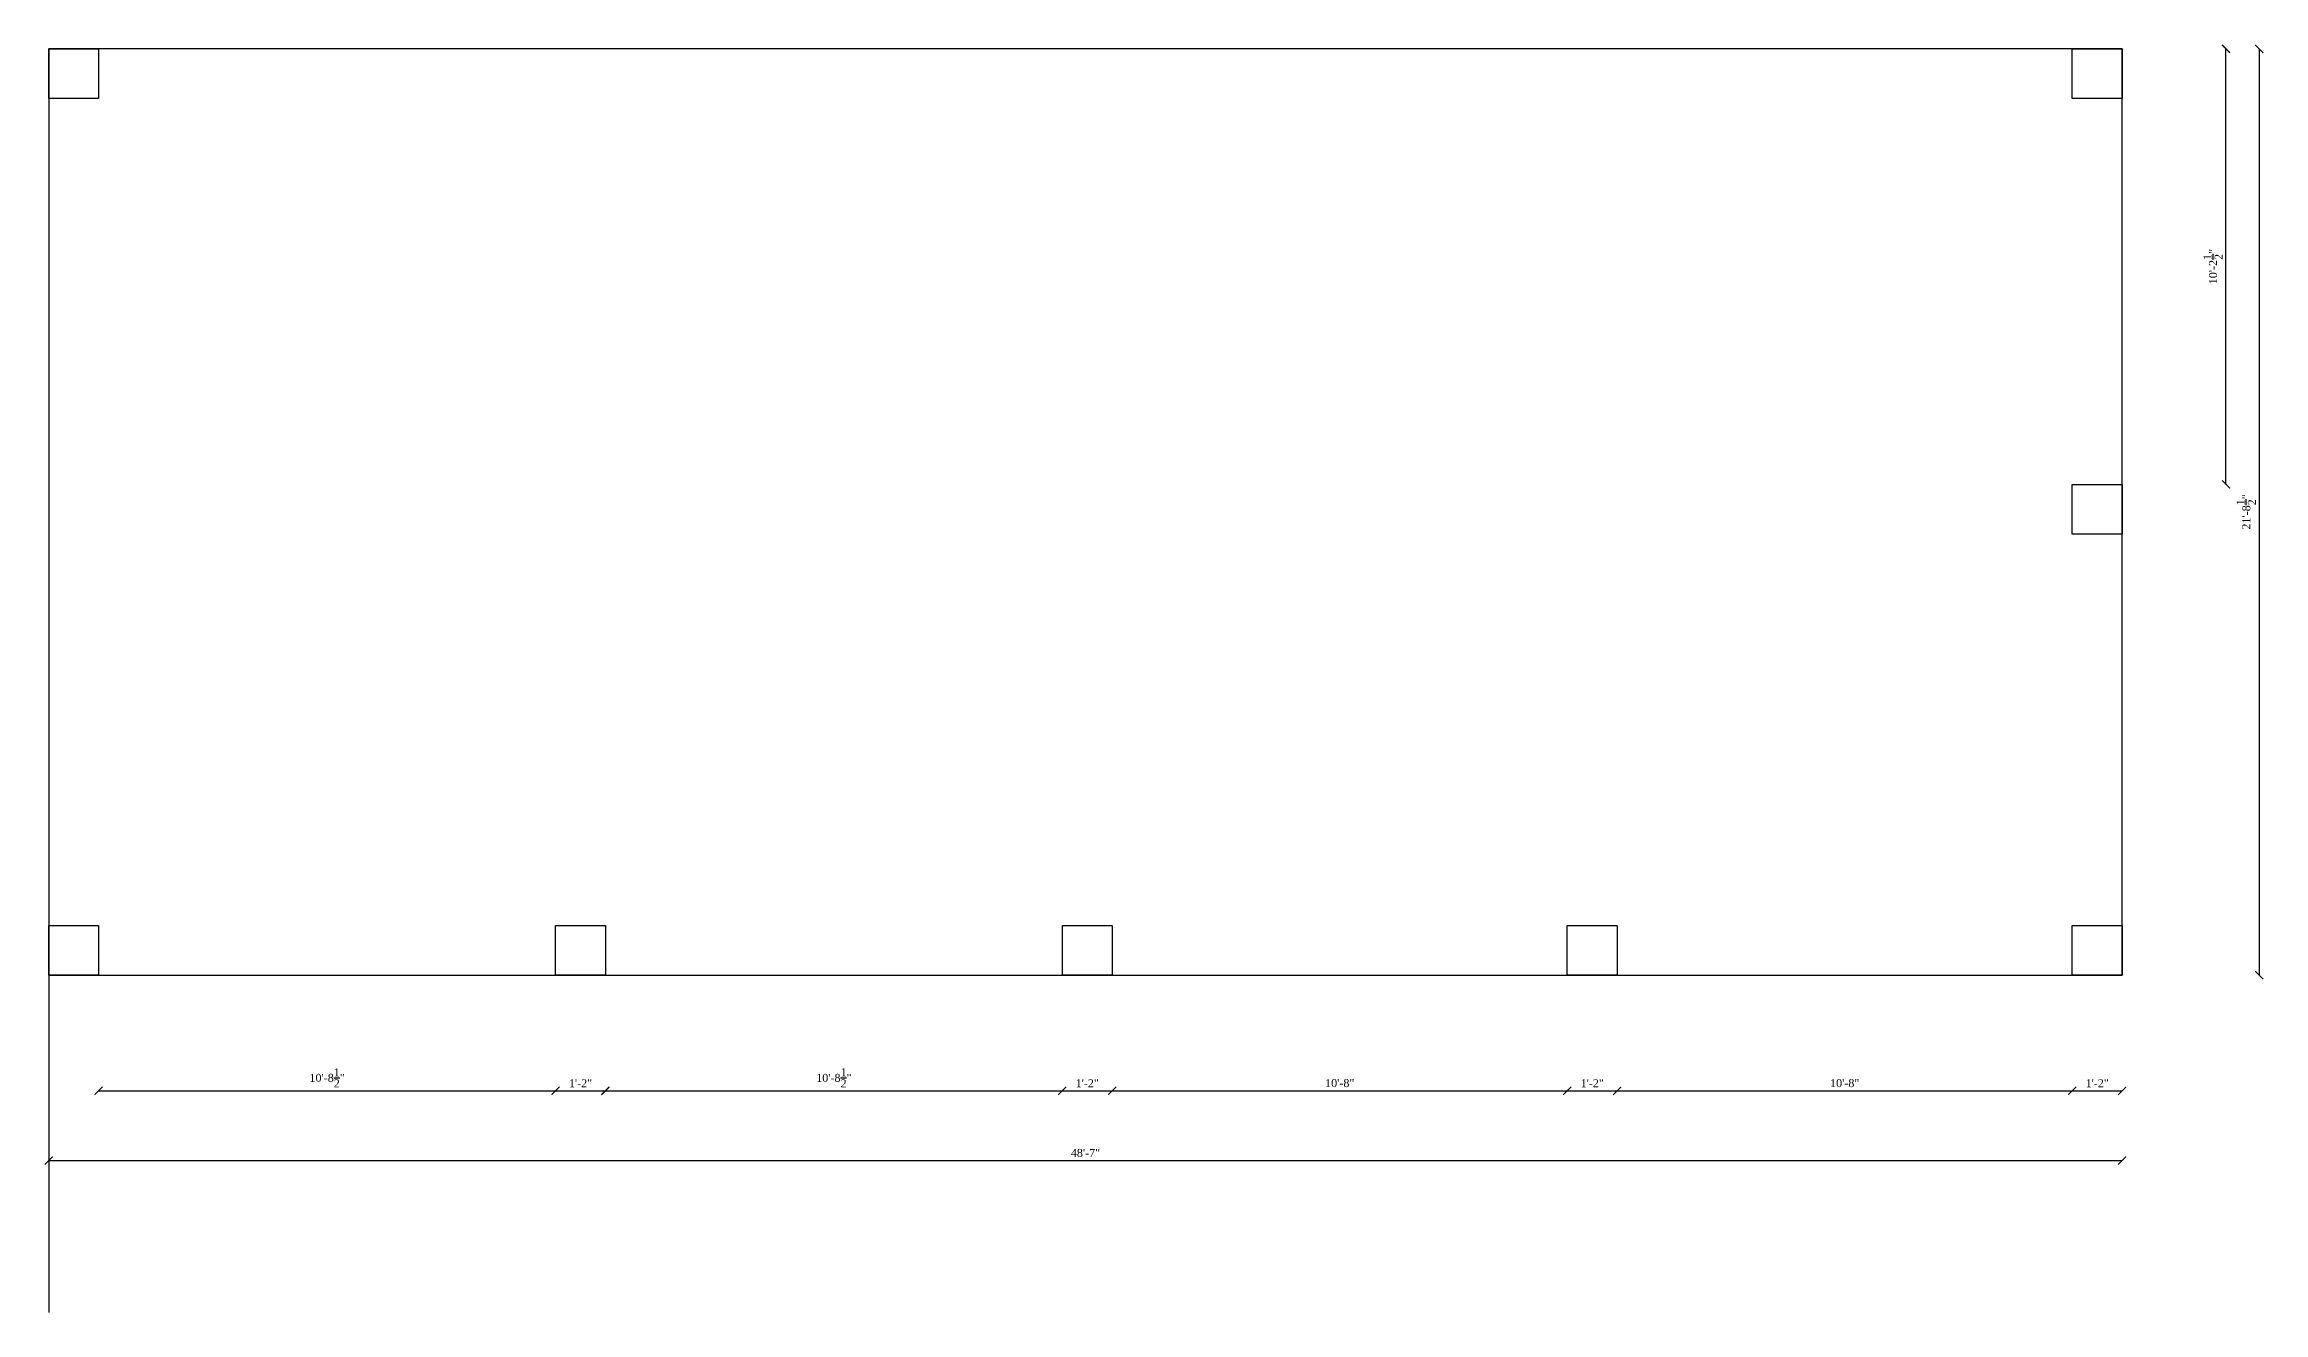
# Model space of a CAD drawing. Header units: inches. Extents: x 62191 to 65120, y -5328 to -3702.
# Drawn here: x 62814 to 63438, y -4428 to -4071 of the extents above; entities that cross this region are included whole.
import ezdxf

# ---------------------------------------------------------------- set-up
doc = ezdxf.new("R2010")
doc.units = ezdxf.units.IN
doc.header["$MEASUREMENT"] = 0
doc.layers.add('ELEVATION', color=6, linetype='Continuous', lineweight=30)
doc.styles.get("Standard").update_dxf_attribs({"font": 'times.ttf'})
doc.dimstyles.get("Standard").update_dxf_attribs({"dimtxt": 2.25, "dimasz": 2.25, "dimexe": 0.18, "dimexo": 0.0625, "dimgap": 1, "dimtad": 1, "dimdec": 1, "dimzin": 0, "dimdsep": 46, "dimlunit": 4, "dimtxsty": 'Standard', "dimblk": 'ARCHTICK', "dimcen": 0.09, "dimse1": 1, "dimse2": 1, "dimadec": 0, "dimazin": 0, "dimtfac": 1, "dimtdec": 1, "dimtofl": 0, "dimtmove": 0, "dimatfit": 3, "dimldrblk": 'ARCHTICK', "dimfxl": 1, "dimtolj": 1, "dimtzin": 0, "dimarcsym": 0})

# ---------------------------------------------------------------- blocks, each defined once
blk = doc.blocks.new('_ArchTick')
at = {"color": 0, "linetype": 'ByBlock', "const_width": 0.15}
blk.add_lwpolyline([(-0.5, -0.5), (0.5, 0.5)], dxfattribs=at)
blk = doc.blocks.new('*D673')
at = {"layer": 'Defpoints', "color": 0, "transparency": 16777216}
for p in [(62829.22, -4332.74), (62957.72, -4332.74), (62957.72, -4365.26)]:
    blk.add_point(p, dxfattribs=at)
at = {"layer": 'ELEVATION', "color": 0, "lineweight": -2, "transparency": 16777216}
blk.add_line((62829.22, -4365.26), (62957.72, -4365.26), dxfattribs=at)
at = {"layer": 'ELEVATION', "color": 0, "lineweight": -2, "transparency": 16777216, "xscale": 2.25, "yscale": 2.25, "zscale": 2.25, "rotation": 180}
blk.add_blockref('_ArchTick', (62829.22, -4365.26), dxfattribs=at)
at = {"layer": 'ELEVATION', "color": 0, "lineweight": -2, "transparency": 16777216, "xscale": 2.25, "yscale": 2.25, "zscale": 2.25}
blk.add_blockref('_ArchTick', (62957.72, -4365.26), dxfattribs=at)
at = {"layer": 'ELEVATION', "color": 0, "transparency": 16777216, "insert": (62893.47, -4361.62), "char_height": 2.25, "attachment_point": 5}
blk.add_mtext('\\A1;10\'-8{\\H1x;\\S1/2;}"', dxfattribs=at)
blk = doc.blocks.new('*D674')
at = {"layer": 'Defpoints', "color": 0, "transparency": 16777216}
for p in [(62957.72, -4332.74), (62971.72, -4332.74), (62971.72, -4365.26)]:
    blk.add_point(p, dxfattribs=at)
at = {"layer": 'ELEVATION', "color": 0, "lineweight": -2, "transparency": 16777216}
blk.add_line((62957.72, -4365.26), (62971.72, -4365.26), dxfattribs=at)
at = {"layer": 'ELEVATION', "color": 0, "lineweight": -2, "transparency": 16777216, "xscale": 2.25, "yscale": 2.25, "zscale": 2.25, "rotation": 180}
blk.add_blockref('_ArchTick', (62957.72, -4365.26), dxfattribs=at)
at = {"layer": 'ELEVATION', "color": 0, "lineweight": -2, "transparency": 16777216, "xscale": 2.25, "yscale": 2.25, "zscale": 2.25}
blk.add_blockref('_ArchTick', (62971.72, -4365.26), dxfattribs=at)
at = {"layer": 'ELEVATION', "color": 0, "transparency": 16777216, "insert": (62964.72, -4363.13), "char_height": 2.25, "attachment_point": 5}
blk.add_mtext('\\A1;1\'-2"', dxfattribs=at)
blk = doc.blocks.new('*D675')
at = {"layer": 'Defpoints', "color": 0, "transparency": 16777216}
for p in [(62971.72, -4332.74), (63100.22, -4332.74), (63100.22, -4365.26)]:
    blk.add_point(p, dxfattribs=at)
at = {"layer": 'ELEVATION', "color": 0, "lineweight": -2, "transparency": 16777216}
blk.add_line((62971.72, -4365.26), (63100.22, -4365.26), dxfattribs=at)
at = {"layer": 'ELEVATION', "color": 0, "lineweight": -2, "transparency": 16777216, "xscale": 2.25, "yscale": 2.25, "zscale": 2.25, "rotation": 180}
blk.add_blockref('_ArchTick', (62971.72, -4365.26), dxfattribs=at)
at = {"layer": 'ELEVATION', "color": 0, "lineweight": -2, "transparency": 16777216, "xscale": 2.25, "yscale": 2.25, "zscale": 2.25}
blk.add_blockref('_ArchTick', (63100.22, -4365.26), dxfattribs=at)
at = {"layer": 'ELEVATION', "color": 0, "transparency": 16777216, "insert": (63035.97, -4361.62), "char_height": 2.25, "attachment_point": 5}
blk.add_mtext('\\A1;10\'-8{\\H1x;\\S1/2;}"', dxfattribs=at)
blk = doc.blocks.new('*D676')
at = {"layer": 'Defpoints', "color": 0, "transparency": 16777216}
for p in [(63100.22, -4332.74), (63114.22, -4332.74), (63114.22, -4365.26)]:
    blk.add_point(p, dxfattribs=at)
at = {"layer": 'ELEVATION', "color": 0, "lineweight": -2, "transparency": 16777216}
blk.add_line((63100.22, -4365.26), (63114.22, -4365.26), dxfattribs=at)
at = {"layer": 'ELEVATION', "color": 0, "lineweight": -2, "transparency": 16777216, "xscale": 2.25, "yscale": 2.25, "zscale": 2.25, "rotation": 180}
blk.add_blockref('_ArchTick', (63100.22, -4365.26), dxfattribs=at)
at = {"layer": 'ELEVATION', "color": 0, "lineweight": -2, "transparency": 16777216, "xscale": 2.25, "yscale": 2.25, "zscale": 2.25}
blk.add_blockref('_ArchTick', (63114.22, -4365.26), dxfattribs=at)
at = {"layer": 'ELEVATION', "color": 0, "transparency": 16777216, "insert": (63107.22, -4363.13), "char_height": 2.25, "attachment_point": 5}
blk.add_mtext('\\A1;1\'-2"', dxfattribs=at)
blk = doc.blocks.new('*D677')
at = {"layer": 'Defpoints', "color": 0, "transparency": 16777216}
for p in [(63114.22, -4332.74), (63242.22, -4332.74), (63242.22, -4365.26)]:
    blk.add_point(p, dxfattribs=at)
at = {"layer": 'ELEVATION', "color": 0, "lineweight": -2, "transparency": 16777216}
blk.add_line((63114.22, -4365.26), (63242.22, -4365.26), dxfattribs=at)
at = {"layer": 'ELEVATION', "color": 0, "lineweight": -2, "transparency": 16777216, "xscale": 2.25, "yscale": 2.25, "zscale": 2.25, "rotation": 180}
blk.add_blockref('_ArchTick', (63114.22, -4365.26), dxfattribs=at)
at = {"layer": 'ELEVATION', "color": 0, "lineweight": -2, "transparency": 16777216, "xscale": 2.25, "yscale": 2.25, "zscale": 2.25}
blk.add_blockref('_ArchTick', (63242.22, -4365.26), dxfattribs=at)
at = {"layer": 'ELEVATION', "color": 0, "transparency": 16777216, "insert": (63178.22, -4363.11), "char_height": 2.25, "attachment_point": 5}
blk.add_mtext('\\A1;10\'-8"', dxfattribs=at)
blk = doc.blocks.new('*D678')
at = {"layer": 'Defpoints', "color": 0, "transparency": 16777216}
for p in [(63242.22, -4332.74), (63256.22, -4332.74), (63256.22, -4365.26)]:
    blk.add_point(p, dxfattribs=at)
at = {"layer": 'ELEVATION', "color": 0, "lineweight": -2, "transparency": 16777216}
blk.add_line((63242.22, -4365.26), (63256.22, -4365.26), dxfattribs=at)
at = {"layer": 'ELEVATION', "color": 0, "lineweight": -2, "transparency": 16777216, "xscale": 2.25, "yscale": 2.25, "zscale": 2.25, "rotation": 180}
blk.add_blockref('_ArchTick', (63242.22, -4365.26), dxfattribs=at)
at = {"layer": 'ELEVATION', "color": 0, "lineweight": -2, "transparency": 16777216, "xscale": 2.25, "yscale": 2.25, "zscale": 2.25}
blk.add_blockref('_ArchTick', (63256.22, -4365.26), dxfattribs=at)
at = {"layer": 'ELEVATION', "color": 0, "transparency": 16777216, "insert": (63249.22, -4363.13), "char_height": 2.25, "attachment_point": 5}
blk.add_mtext('\\A1;1\'-2"', dxfattribs=at)
blk = doc.blocks.new('*D679')
at = {"layer": 'Defpoints', "color": 0, "transparency": 16777216}
for p in [(63256.22, -4332.74), (63384.22, -4332.74), (63384.22, -4365.26)]:
    blk.add_point(p, dxfattribs=at)
at = {"layer": 'ELEVATION', "color": 0, "lineweight": -2, "transparency": 16777216}
blk.add_line((63256.22, -4365.26), (63384.22, -4365.26), dxfattribs=at)
at = {"layer": 'ELEVATION', "color": 0, "lineweight": -2, "transparency": 16777216, "xscale": 2.25, "yscale": 2.25, "zscale": 2.25, "rotation": 180}
blk.add_blockref('_ArchTick', (63256.22, -4365.26), dxfattribs=at)
at = {"layer": 'ELEVATION', "color": 0, "lineweight": -2, "transparency": 16777216, "xscale": 2.25, "yscale": 2.25, "zscale": 2.25}
blk.add_blockref('_ArchTick', (63384.22, -4365.26), dxfattribs=at)
at = {"layer": 'ELEVATION', "color": 0, "transparency": 16777216, "insert": (63320.22, -4363.11), "char_height": 2.25, "attachment_point": 5}
blk.add_mtext('\\A1;10\'-8"', dxfattribs=at)
blk = doc.blocks.new('*D680')
at = {"layer": 'Defpoints', "color": 0, "transparency": 16777216}
for p in [(63384.22, -4332.74), (63398.22, -4332.74), (63398.22, -4365.26)]:
    blk.add_point(p, dxfattribs=at)
at = {"layer": 'ELEVATION', "color": 0, "lineweight": -2, "transparency": 16777216}
blk.add_line((63384.22, -4365.26), (63398.22, -4365.26), dxfattribs=at)
at = {"layer": 'ELEVATION', "color": 0, "lineweight": -2, "transparency": 16777216, "xscale": 2.25, "yscale": 2.25, "zscale": 2.25, "rotation": 180}
blk.add_blockref('_ArchTick', (63384.22, -4365.26), dxfattribs=at)
at = {"layer": 'ELEVATION', "color": 0, "lineweight": -2, "transparency": 16777216, "xscale": 2.25, "yscale": 2.25, "zscale": 2.25}
blk.add_blockref('_ArchTick', (63398.22, -4365.26), dxfattribs=at)
at = {"layer": 'ELEVATION', "color": 0, "transparency": 16777216, "insert": (63391.22, -4363.13), "char_height": 2.25, "attachment_point": 5}
blk.add_mtext('\\A1;1\'-2"', dxfattribs=at)
blk = doc.blocks.new('*D681')
at = {"layer": 'Defpoints', "color": 0, "transparency": 16777216}
for p in [(62815.22, -4332.74), (63398.22, -4332.74), (63398.22, -4384.9)]:
    blk.add_point(p, dxfattribs=at)
at = {"layer": 'ELEVATION', "color": 0, "lineweight": -2, "transparency": 16777216}
blk.add_line((62815.22, -4384.9), (63398.22, -4384.9), dxfattribs=at)
at = {"layer": 'ELEVATION', "color": 0, "lineweight": -2, "transparency": 16777216, "xscale": 2.25, "yscale": 2.25, "zscale": 2.25, "rotation": 180}
blk.add_blockref('_ArchTick', (62815.22, -4384.9), dxfattribs=at)
at = {"layer": 'ELEVATION', "color": 0, "lineweight": -2, "transparency": 16777216, "xscale": 2.25, "yscale": 2.25, "zscale": 2.25}
blk.add_blockref('_ArchTick', (63398.22, -4384.9), dxfattribs=at)
at = {"layer": 'ELEVATION', "color": 0, "transparency": 16777216, "insert": (63106.72, -4382.75), "char_height": 2.25, "attachment_point": 5}
blk.add_mtext('\\A1;48\'-7"', dxfattribs=at)
blk = doc.blocks.new('*D684')
at = {"layer": 'Defpoints', "color": 0, "transparency": 16777216}
for p in [(63398.22, -4072.24), (63427.43, -4072.24), (63398.22, -4194.74)]:
    blk.add_point(p, dxfattribs=at)
at = {"layer": 'ELEVATION', "color": 0, "lineweight": -2, "transparency": 16777216}
blk.add_line((63427.43, -4194.74), (63427.43, -4072.24), dxfattribs=at)
at = {"layer": 'ELEVATION', "color": 0, "lineweight": -2, "transparency": 16777216, "xscale": 2.25, "yscale": 2.25, "zscale": 2.25}
for p, rotation in [((63427.43, -4072.24), 90), ((63427.43, -4194.74), 270)]:
    blk.add_blockref('_ArchTick', p, dxfattribs=dict(at, rotation=rotation))
at = {"layer": 'ELEVATION', "color": 0, "transparency": 16777216, "insert": (63423.79, -4133.49), "char_height": 2.25, "attachment_point": 5, "rotation": 90}
blk.add_mtext('\\A1;10\'-2{\\H1x;\\S1/2;}"', dxfattribs=at)
blk = doc.blocks.new('*D685')
at = {"layer": 'Defpoints', "color": 0, "transparency": 16777216}
for p in [(63398.22, -4072.24), (63398.22, -4332.74), (63436.78, -4332.74)]:
    blk.add_point(p, dxfattribs=at)
at = {"layer": 'ELEVATION', "color": 0, "lineweight": -2, "transparency": 16777216}
blk.add_line((63436.78, -4072.24), (63436.78, -4332.74), dxfattribs=at)
at = {"layer": 'ELEVATION', "color": 0, "lineweight": -2, "transparency": 16777216, "xscale": 2.25, "yscale": 2.25, "zscale": 2.25}
for p, rotation in [((63436.78, -4072.24), 90), ((63436.78, -4332.74), 270)]:
    blk.add_blockref('_ArchTick', p, dxfattribs=dict(at, rotation=rotation))
at = {"layer": 'ELEVATION', "color": 0, "transparency": 16777216, "insert": (63433.14, -4202.49), "char_height": 2.25, "attachment_point": 5, "rotation": 90}
blk.add_mtext('\\A1;21\'-8{\\H1x;\\S1/2;}"', dxfattribs=at)

msp = doc.modelspace()

# ---------------------------------------------------------------- linework, layer by layer
at = {"layer": 'ELEVATION'}
for p, q in [((63398.22, -4072.24), (62815.22, -4072.24)), ((62815.22, -4072.24), (62815.22, -4332.74)), ((63398.22, -4194.74), (63398.22, -4072.24)), ((63398.22, -4332.74), (63398.22, -4194.74)), ((62815.22, -4332.74), (62957.72, -4332.74)), ((62815.22, -4332.74), (62815.22, -4427.64)), ((62957.72, -4332.74), (63114.22, -4332.74)), ((63114.22, -4332.74), (63256.22, -4332.74)), ((63256.22, -4332.74), (63398.22, -4332.74))]:
    msp.add_line(p, q, dxfattribs=at)
for points in [[(62815.22, -4072.24), (62829.22, -4072.24), (62829.22, -4086.24), (62815.22, -4086.24)], [(63384.22, -4072.24), (63398.22, -4072.24), (63398.22, -4086.24), (63384.22, -4086.24)], [(63384.22, -4194.74), (63398.22, -4194.74), (63398.22, -4208.74), (63384.22, -4208.74)], [(62815.22, -4318.74), (62829.22, -4318.74), (62829.22, -4332.74), (62815.22, -4332.74)], [(62957.72, -4318.74), (62971.72, -4318.74), (62971.72, -4332.74), (62957.72, -4332.74)], [(63100.22, -4318.74), (63114.22, -4318.74), (63114.22, -4332.74), (63100.22, -4332.74)], [(63242.22, -4318.74), (63256.22, -4318.74), (63256.22, -4332.74), (63242.22, -4332.74)], [(63384.22, -4318.74), (63398.22, -4318.74), (63398.22, -4332.74), (63384.22, -4332.74)]]:
    msp.add_lwpolyline(points, close=True, dxfattribs=at)

# ---------------------------------------------------------------- dimensions: what is measured, and where the dimension line sits
for base, p1, p2, picture, middle in [((63427.43, -4072.24), (63398.22, -4194.74), (63398.22, -4072.24), '*D684', (63423.79, -4133.49)), ((63436.78, -4332.74), (63398.22, -4072.24), (63398.22, -4332.74), '*D685', (63433.14, -4202.49))]:
    dim = msp.add_linear_dim(base=base, p1=p1, p2=p2, angle=90, dimstyle='Standard', dxfattribs=at)
    dim.commit()
    dim.dimension.update_dxf_attribs({"geometry": picture, "text_midpoint": middle})
for base, p1, p2, picture, middle in [((63398.22, -4384.9), (62815.22, -4332.74), (63398.22, -4332.74), '*D681', (63106.72, -4382.75)), ((62957.72, -4365.26), (62829.22, -4332.74), (62957.72, -4332.74), '*D673', (62893.47, -4361.62))]:
    dim = msp.add_linear_dim(base=base, p1=p1, p2=p2, dimstyle='Standard', dxfattribs=at)
    dim.commit()
    dim.dimension.update_dxf_attribs({"geometry": picture, "text_midpoint": middle})
for base, p1, p2, picture, middle in [((62971.72, -4365.26), (62957.72, -4332.74), (62971.72, -4332.74), '*D674', (62964.72, -4363.13)), ((63100.22, -4365.26), (62971.72, -4332.74), (63100.22, -4332.74), '*D675', (63035.97, -4361.62)), ((63114.22, -4365.26), (63100.22, -4332.74), (63114.22, -4332.74), '*D676', (63107.22, -4363.13)), ((63242.22, -4365.26), (63114.22, -4332.74), (63242.22, -4332.74), '*D677', (63178.22, -4363.11)), ((63256.22, -4365.26), (63242.22, -4332.74), (63256.22, -4332.74), '*D678', (63249.22, -4363.13)), ((63384.22, -4365.26), (63256.22, -4332.74), (63384.22, -4332.74), '*D679', (63320.22, -4363.11)), ((63398.22, -4365.26), (63384.22, -4332.74), (63398.22, -4332.74), '*D680', (63391.22, -4363.13))]:
    dim = msp.add_linear_dim(base=base, p1=p1, p2=p2, dimstyle='Standard', override={"dimtmove": 1}, dxfattribs=at)
    dim.commit()
    dim.dimension.update_dxf_attribs({"geometry": picture, "text_midpoint": middle})

doc.saveas('drawing.dxf')
